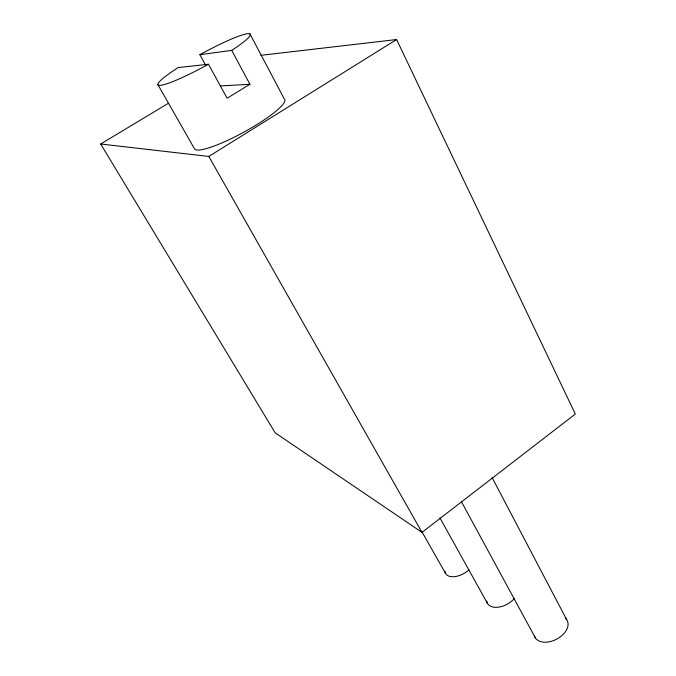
<?xml version="1.0" encoding="UTF-8"?>
<svg xmlns="http://www.w3.org/2000/svg" width="676" height="676" viewBox="0 0 676 676"><rect width="100%" height="100%" fill="white"/><g stroke="black" fill="none" stroke-linecap="round" stroke-linejoin="round"><path stroke-width="1.01" d="M168.4 103.284L100.673 144.005L275.183 432.834L421.993 532.375L575.327 414.05L396.601 39.529L260.818 55.322M205.462 64.862L199.876 54.697L231.699 50.387L249.934 84.297L227.111 98.214L208.487 64.254L178.177 67.566A52.627 6.261 -28.7 0 0 160.592 85.337A52.627 6.261 -28.7 0 0 208.487 64.254M100.673 144.005L208.808 156.443L396.601 39.529M220.215 85.936L249.934 84.297M157.93 84.728L194.468 148.737A51.418 9.092 -28.7 0 0 245.236 131.398A51.418 9.092 -28.7 0 0 284.283 98.916L249.951 33.893M421.697 531.336L445.594 573.485M208.808 156.443L421.993 532.375M439.983 517.993L487.557 603.567M461.573 501.981L535.333 637.814M492.035 477.4L566.741 619.782M199.876 54.697A52.627 6.261 -28.7 0 1 247.315 33.724A52.627 6.261 -28.7 0 1 231.699 50.387M468.983 569.792A15.928 8.982 -29.6 0 1 453.689 576.738A15.928 8.982 -29.6 0 1 444.943 571.186M514.402 598.48A16.951 10.182 -28.7 0 1 497.587 607.268A16.951 10.182 -28.7 0 1 486.728 601.015M565.356 618.253A18.134 11.636 -27.4 0 1 557.548 638.685A18.134 11.636 -27.4 0 1 534.496 635.964"/></g></svg>
